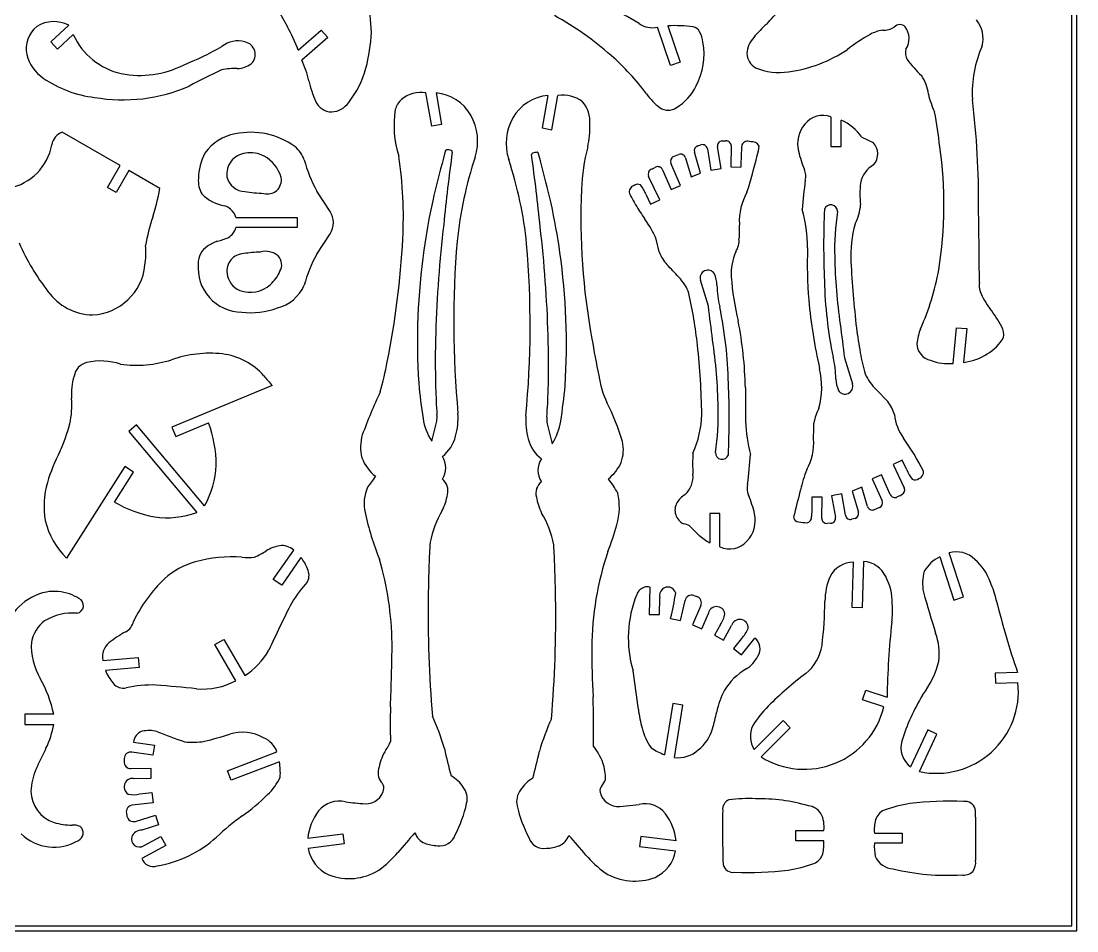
# Model space of a CAD drawing. Extents: x 0 to 427, y 0 to 340.
# Drawn here: x 210.9 to 426.7, y 0 to 185.9 of the extents above; entities that cross this region are included whole.
import ezdxf

# ---------------------------------------------------------------- set-up
doc = ezdxf.new("R2010")
doc.units = 0
doc.header["$MEASUREMENT"] = 0
doc.layers.add('RED', color=1, linetype='CONTINUOUS')
doc.layers.add('WHITE', color=7, linetype='CONTINUOUS')

msp = doc.modelspace()

# ---------------------------------------------------------------- linework, layer by layer
at = {"layer": 'RED', "linetype": 'Continuous'}
for p, q in [((425.684122, 1.04), (425.684122, 339.305709)), ((1.04, 1.04), (425.684122, 1.04))]:
    msp.add_line(p, q, dxfattribs=at)
at = {"layer": 'WHITE', "linetype": 'Continuous'}
for p, q in [((426.724122, 0), (426.724122, 340.345709)), ((262.813987, 189.363648), (265.356136, 184.732272)), ((216.995907, 181.656993), (220.698466, 185.047837)), ((267.556932, 179.942504), (272.277445, 184.03248)), ((272.277445, 184.03248), (273.605434, 182.499759)), ((343.674032, 176.844471), (341.02941, 184.66836)), ((343.141659, 184.914988), (345.644506, 177.510528)), ((218.365581, 180.161407), (216.995907, 181.656993)), ((221.590548, 183.114867), (218.365581, 180.161407)), ((273.605434, 182.499759), (268.313615, 177.91479)), ((345.644506, 177.510528), (343.674032, 176.844471)), ((294.856784, 164.426132), (293.662511, 171.199194)), ((295.746106, 171.199194), (296.877552, 164.782448)), ((318.584828, 170.675946), (317.417263, 164.05436)), ((319.438031, 163.698044), (320.668423, 170.675946)), ((376.447668, 166.354305), (376.447668, 160.253372)), ((296.877552, 164.782448), (294.856784, 164.426132)), ((317.417263, 164.05436), (319.438031, 163.698044)), ((378.527668, 160.253372), (378.527668, 165.657436)), ((231.156749, 156.367214), (219.313669, 163.204819)), ((382.753283, 162.1714), (385.072232, 161.070425)), ((349.249745, 160.41071), (349.871829, 160.596421)), ((351.194801, 159.773101), (351.93366, 155.399053)), ((354.027613, 155.774956), (353.252164, 160.176715)), ((354.231635, 161.396188), (354.971231, 161.428047)), ((356.055773, 160.367844), (355.968501, 156.080614)), ((376.447668, 160.253372), (378.527668, 160.253372)), ((297.622733, 159.277773), (297.254583, 157.863299)), ((317.076351, 157.340051), (316.708201, 158.754524)), ((344.230878, 158.192939), (345.353448, 158.626493)), ((346.72584, 157.949919), (347.874339, 154.046915)), ((349.81219, 154.829667), (348.549542, 159.120584)), ((228.578037, 151.900754), (231.156749, 156.367214)), ((340.11931, 155.774937), (340.606588, 156.028322)), ((342.038898, 155.523152), (343.808046, 151.487285)), ((345.713054, 152.322357), (343.732755, 156.839914)), ((351.93366, 155.399053), (354.027613, 155.774956)), ((355.968501, 156.080614), (358.048071, 156.038282)), ((232.958082, 155.327214), (230.37937, 150.860754)), ((239.317299, 151.655718), (232.958082, 155.327214)), ((341.484773, 149.394277), (339.195445, 154.158556)), ((347.874339, 154.046915), (349.81219, 154.829667)), ((230.37937, 150.860754), (228.578037, 151.900754)), ((274.086647, 147.003323), (271.353478, 151.167509)), ((343.808046, 151.487285), (345.713054, 152.322357)), ((338.645746, 150.500067), (339.609986, 148.493405)), ((339.609986, 148.493405), (341.484773, 149.394277)), ((254.820115, 145.760665), (267.390314, 145.760665)), ((267.390314, 145.760665), (267.390314, 143.680665)), ((267.390314, 143.680665), (254.820115, 143.680665)), ((271.353478, 138.273822), (274.086648, 142.438008)), ((341.3635, 138.727065), (340.756446, 141.325841)), ((351.409716, 127.635897), (349.776861, 132.94702)), ((401.450666, 115.949674), (402.14546, 123.245014)), ((402.14546, 123.245014), (404.21609, 123.047811)), ((404.21609, 123.047811), (403.560286, 116.161865)), ((379.219538, 117.048413), (380.852392, 111.73729)), ((262.252716, 111.415505), (241.764072, 102.908118)), ((358.969223, 110.983435), (358.981165, 104.117875)), ((385.729065, 110.630627), (388.061483, 108.131406)), ((242.561711, 100.987136), (249.267173, 103.771408)), ((294.862106, 100.066661), (295.88659, 104.110674)), ((318.444344, 103.587426), (319.468828, 99.543412)), ((234.553871, 103.366636), (232.960499, 102.029638)), ((232.960499, 102.029638), (246.827824, 85.503203)), ((248.421197, 86.840202), (234.553871, 103.366636)), ((241.764072, 102.908118), (242.561711, 100.987136)), ((391.019268, 96.190905), (389.14448, 95.290033)), ((389.14448, 95.290033), (391.433809, 90.525754)), ((391.976162, 94.19953), (391.019268, 96.190905)), ((232.160013, 94.849356), (220.224058, 76.149271)), ((230.006939, 87.610152), (233.913303, 93.73026)), ((233.913303, 93.73026), (232.160013, 94.849356)), ((386.821208, 93.197025), (384.9162, 92.361953)), ((388.590355, 89.161158), (386.821208, 93.197025)), ((382.754915, 90.637395), (380.817064, 89.854643)), ((383.903414, 86.734391), (382.754915, 90.637395)), ((384.9162, 92.361953), (386.896499, 87.844396)), ((374.660752, 88.603696), (372.581183, 88.646028)), ((374.57348, 84.316466), (374.660752, 88.603696)), ((378.695594, 89.285257), (376.601641, 88.909354)), ((376.601641, 88.909354), (377.377089, 84.507595)), ((379.434453, 84.911209), (378.695594, 89.285257)), ((380.817064, 89.854643), (382.079711, 85.563726)), ((390.509944, 88.909373), (390.022666, 88.655989)), ((386.398375, 86.491372), (385.275806, 86.057817)), ((353.76965, 85.248361), (351.68965, 85.248361)), ((351.68965, 85.248361), (351.68965, 79.285188)), ((353.76965, 78.447911), (353.76965, 85.248361)), ((381.379508, 84.2736), (380.757424, 84.087889)), ((349.442356, 80.874203), (347.55364, 82.742626)), ((376.397619, 83.288122), (375.658022, 83.256263)), ((262.489584, 71.80116), (266.652082, 77.80014)), ((268.144258, 76.302025), (264.198496, 70.615402)), ((398.685063, 76.412773), (401.606662, 67.582917)), ((403.581374, 68.236304), (400.605639, 77.229771)), ((380.773397, 66.057786), (381.047981, 75.354383)), ((383.132161, 75.465234), (382.852491, 65.996378)), ((264.198496, 70.615402), (262.489584, 71.80116)), ((339.458528, 70.229487), (339.313318, 64.654701)), ((341.393083, 64.623393), (341.497146, 68.145343)), ((345.728742, 63.387118), (346.63694, 67.511817)), ((348.438666, 68.526111), (349.034359, 68.323005)), ((401.606662, 67.582917), (403.581374, 68.236304)), ((349.860384, 66.461911), (348.165404, 62.527315)), ((382.852491, 65.996378), (380.773397, 66.057786)), ((339.313318, 64.654701), (341.393083, 64.623393)), ((343.6974, 63.834389), (345.728742, 63.387118)), ((350.075689, 61.704386), (351.371038, 64.71131)), ((348.165404, 62.527315), (350.075689, 61.704386)), ((353.858133, 62.56537), (352.663739, 60.419874)), ((352.663739, 60.419874), (354.481104, 59.40815)), ((354.481104, 59.40815), (356.129479, 62.369136)), ((250.566668, 58.4994), (252.368001, 59.5394)), ((254.837147, 51.103798), (250.566668, 58.4994)), ((252.368001, 59.5394), (256.638478, 52.143797)), ((358.157165, 59.708181), (356.572969, 57.720621)), ((358.198959, 56.423488), (360.900152, 59.812436)), ((356.572969, 57.720621), (358.198959, 56.423488)), ((227.610363, 55.259393), (234.886881, 55.864732)), ((234.886881, 55.864732), (235.059321, 53.791892)), ((235.059321, 53.791892), (228.16168, 53.218073)), ((414.599354, 52.807222), (409.996884, 52.666771)), ((409.996884, 52.666771), (410.060329, 50.587739)), ((410.060329, 50.587739), (414.662799, 50.72819)), ((382.904552, 47.196219), (383.556004, 49.171569)), ((383.556004, 49.171569), (387.928949, 47.729413)), ((344.151461, 46.432534), (342.456987, 35.988673)), ((346.204613, 46.099418), (344.151461, 46.432534)), ((344.469981, 35.408042), (346.204613, 46.099418)), ((387.277496, 45.754062), (382.904552, 47.196219)), ((217.595824, 44.275008), (211.684259, 44.275008)), ((211.684259, 44.275008), (211.684259, 42.195008)), ((211.684259, 42.195008), (217.595824, 42.195008)), ((360.749138, 37.070513), (366.662613, 42.984528)), ((368.133462, 41.513813), (362.170681, 35.550487)), ((366.662613, 42.984528), (368.133462, 41.513813)), ((396.238382, 41.074974), (392.704245, 33.49509)), ((398.123542, 40.196014), (396.238382, 41.074974)), ((394.559938, 32.552929), (398.123542, 40.196014)), ((233.885671, 38.579605), (238.171182, 37.934777)), ((238.171182, 37.934777), (237.860827, 35.878061)), ((232.006136, 35.204018), (231.98188, 34.601576)), ((237.860827, 35.878061), (233.598584, 36.519378)), ((253.109262, 32.709403), (263.235582, 36.552856)), ((233.389094, 33.159294), (237.445316, 33.222688)), ((237.445316, 33.222688), (237.47782, 31.142943)), ((253.847352, 30.764763), (253.109262, 32.709403)), ((263.739237, 34.519236), (253.847352, 30.764763)), ((237.47782, 31.142943), (234.204152, 31.091778)), ((235.220615, 27.973127), (237.659425, 28.259369)), ((237.659425, 28.259369), (237.90189, 26.19355)), ((237.90189, 26.19355), (233.64694, 25.694147)), ((232.448198, 24.048242), (232.570149, 23.430803)), ((333.28453, 25.445292), (337.262992, 25.848949)), ((234.349416, 22.377609), (238.37561, 23.653438)), ((239.003933, 21.670608), (235.645052, 20.60624)), ((238.37561, 23.653438), (239.003933, 21.670608)), ((269.520816, 18.9341), (276.72316, 19.826425)), ((276.72316, 19.826425), (276.978903, 17.762207)), ((369.282616, 18.431471), (369.282616, 20.511471)), ((369.282616, 20.511471), (374.987758, 20.511471)), ((385.340913, 19.988208), (391.046055, 19.988208)), ((391.046055, 19.988208), (391.046055, 17.908208)), ((240.485562, 17.463725), (235.585051, 14.802088)), ((235.982898, 17.400798), (239.472794, 19.280508)), ((239.472794, 19.280508), (240.485562, 17.463725)), ((276.978903, 17.762207), (269.63864, 16.852794)), ((337.607774, 19.303177), (337.352031, 17.238959)), ((344.810118, 18.410851), (337.607774, 19.303177)), ((374.987758, 18.431471), (369.282616, 18.431471)), ((391.046055, 17.908208), (385.340913, 17.908208)), ((337.352031, 17.238959), (344.692294, 16.329545)), ((0, 0), (426.724122, 0))]:
    msp.add_line(p, q, dxfattribs=at)
for centre, radius, start, end in [((-1018.793367, -2209.239253), 2751.939244, 60.478179, 60.790742), ((-44.176746, 162.338838), 327.394536, 3.719938, 4.936275), ((344.851155, 203.482553), 25.930906, 315.433365, 324.080785), ((217.639884, 178.986705), 6.789127, 63.22347, 121.011387), ((289.213237, 131.025818), 63.869125, 48.473921, 61.220177), ((401.430487, 182.292353), 6.12335, 346.181933, 38.585845), ((217.997208, 180.185557), 6.017085, 129.843959, 190.963106), ((242.439187, 171.301933), 26.562389, 18.983352, 30.372177), ((244.944841, 185.500323), 37.632188, 345.786422, 357.075075), ((339.932949, 189.121081), 4.585733, 234.014136, 283.833583), ((344.583406, 155.854689), 29.096041, 82.703722, 92.840245), ((347.987111, 182.945619), 1.793361, 25.589598, 80.645489), ((342.907945, 180.368649), 7.488501, 9.055355, 26.587315), ((380.13752, 166.441531), 25.253932, 131.73831, 140.339838), ((388.159147, 176.43732), 7.669132, 98.87588, 118.679975), ((387.200906, 188.019692), 4.011396, 266.783671, 303.463702), ((390.539996, 183.607654), 1.551127, 44.573194, 136.608688), ((388.37729, 182.32489), 4.037451, 327.902239, 35.968816), ((234.630768, 189.146716), 14.367691, 204.823245, 256.929315), ((255.204637, 176.768956), 5.076378, 73.090689, 129.434069), ((256.167564, 179.062008), 2.614787, 313.314474, 78.672756), ((337.192079, 179.073779), 13.342314, 331.267371, 10.68362), ((364.41551, 178.975793), 5.165028, 136.066381, 176.756689), ((405.227601, 146.762672), 41.900967, 119.682374, 127.409267), ((219.458744, 238.257851), 66.119077, 291.902075, 299.463007), ((362.897923, 179.506628), 3.646983, 183.751464, 239.6013), ((363.910411, 203.921768), 28.665212, 277.804505, 303.597806), ((394.209681, 179.35041), 2.550614, 161.030427, 211.748271), ((429.398715, 171.105552), 24.073526, 156.175171, 182.884894), ((220.290989, 181.200685), 8.480592, 194.751838, 235.389622), ((254.829896, 181.62331), 5.452656, 273.151187, 305.050075), ((246.335695, 168.005929), 24.10839, 13.594955, 24.268484), ((297.402, 140.102296), 51.645278, 36.78092, 48.599507), ((421.509292, 201.193774), 37.496169, 218.195182, 224.872961), ((235.166534, 194.750308), 19.96119, 259.069332, 296.658551), ((284.761736, 101.550245), 81.278312, 113.837617, 119.053534), ((254.438026, 165.651735), 10.549858, 86.241222, 103.845268), ((262.884669, 181.215992), 19.191237, 321.419743, 345.034892), ((365.927161, 188.006661), 12.624716, 247.286671, 278.544726), ((228.616103, 193.404587), 23.253554, 235.586446, 263.409005), ((290.013591, 178.051662), 20.713137, 192.204809, 204.238864), ((339.547685, 177.068383), 10.331696, 300.79429, 334.741527), ((389.25595, 170.42869), 7.130855, 4.284732, 37.188231), ((231.796776, 203.650432), 33.854926, 260.050016, 293.489721), ((292.578594, 165.187819), 6.108315, 79.778764, 129.648561), ((294.999608, 162.182594), 9.047449, 29.518234, 85.267184), ((319.331345, 161.659312), 9.047484, 94.732913, 150.482418), ((321.748152, 164.557814), 6.212677, 51.011983, 100.008512), ((348.249868, 177.447354), 11.453447, 214.105087, 234.097663), ((417.505814, 176.190064), 21.775975, 193.89297, 204.01196), ((274.422863, 170.886598), 3.557779, 202.100314, 270.228929), ((274.115908, 171.966678), 4.648938, 273.961407, 324.213577), ((291.307967, 166.866046), 4.006436, 130.971371, 166.590856), ((321.276406, 165.392133), 5.92841, 354.265112, 42.36224), ((235.775107, 148.961488), 170.867623, 359.515059, 7.036801), ((307.481709, 164.580073), 20.326832, 170.899357, 198.128084), ((293.488774, 161.376283), 10.75953, 342.331819, 29.29065), ((343.167695, 170.656414), 2.975488, 236.686662, 304.127947), ((374.853203, 161.848019), 4.780055, 70.514632, 141.363222), ((336.571333, 154.411105), 62.394822, 5.335432, 11.948471), ((320.84233, 160.853001), 10.759697, 150.710293, 197.66905), ((309.510883, 164.096603), 17.67825, 347.132667, 2.279468), ((375.887627, 160.788378), 6.252329, 139.696694, 193.653134), ((374.268921, 156.191106), 10.380189, 35.178505, 65.777797), ((220.570986, 160.027527), 3.417021, 111.589675, 169.821814), ((256.280738, 153.461118), 9.49838, 99.648184, 145.065025), ((257.876254, 147.662925), 15.493634, 54.298288, 101.871931), ((206.344854, 162.581621), 11.036567, 281.002147, 349.82181), ((262.873756, 155.40552), 6.306565, 19.813656, 50.115346), ((364.739708, 150.201442), 39.277863, 165.313203, 178.089444), ((349.547244, 159.414168), 1.04, 106.621999, 196.397072), ((350.169328, 159.59988), 1.04, 9.587829, 106.621999), ((354.276392, 160.357151), 1.04, 92.466545, 189.991156), ((355.015989, 160.38901), 1.04, 358.833833, 92.466545), ((419.903596, 155.930627), 61.855618, 175.682956, 179.900281), ((359.455557, 159.953414), 1.385368, 64.540005, 152.792157), ((360.389028, 159.743434), 1.499385, 23.772256, 103.02508), ((354.601723, 160.718762), 7.169077, 341.172982, 357.034235), ((382.691925, 158.733231), 3.335916, 318.06976, 44.476397), ((316.570998, 148.306092), 82.983496, 350.818791, 8.249553), ((258.914008, 153.467986), 11.751091, 152.465391, 178.794369), ((257.294041, 154.583367), 4.328664, 96.507856, 187.217639), ((257.845078, 153.135112), 5.842631, 61.964945, 100.269806), ((257.20079, 151.997192), 7.149931, 15.481695, 61.693672), ((297.045598, 165.125549), 29.238876, 195.029954, 208.514391), ((203.252615, 145.843795), 85.813556, 357.035976, 8.316209), ((573.117819, 83.749838), 285.645462, 164.962, 166.758198), ((654.862552, 109.128722), 359.288884, 172.009044, 174.374487), ((297.989442, 159.248523), 0.367873, 100.795132, 175.439537), ((297.113534, 151.836687), 7.814979, 77.130674, 84.072839), ((298.719984, 159.134894), 0.347415, 350.224697, 67.282735), ((379.722587, 132.881851), 80.060797, 161.631856, 174.245649), ((234.61029, 132.358935), 80.058829, 5.753901, 18.36818), ((315.61095, 158.611646), 0.347415, 112.717259, 189.775322), ((-40.531618, 108.605474), 359.288883, 5.625513, 7.990956), ((317.217401, 151.313439), 7.814979, 95.927163, 102.869329), ((316.341492, 158.725275), 0.367873, 4.560418, 79.204851), ((344.685259, 157.25745), 1.04, 115.906508, 203.670536), ((345.728138, 157.656335), 1.04, 16.397063, 111.117359), ((231.009562, 190.789327), 134.339376, 342.735889, 346.050774), ((396.320483, 165.812162), 27.293698, 193.776536, 202.033029), ((41.213116, 83.226589), 285.645462, 13.241802, 15.038), ((340.132839, 154.608992), 1.04, 117.62427, 205.665191), ((433.38394, -23.580032), 202.154635, 117.474443, 117.62427), ((341.086395, 155.105616), 1.04, 23.670533, 117.474443), ((368.184641, 154.238094), 3.134055, 344.087375, 25.21348), ((387.751636, 151.815003), 5.351001, 118.800758, 169.354746), ((252.829051, 153.300075), 5.678729, 175.807458, 208.654894), ((256.848007, 155.005294), 3.967666, 194.087958, 267.772822), ((261.314494, 153.396647), 2.823077, 253.666788, 10.388857), ((511.938146, 136.032443), 141.8045, 172.973636, 175.392901), ((186.499855, 162.02757), 53.82618, 342.483427, 348.890096), ((459.879711, 145.47164), 134.531655, 177.427054, 190.486692), ((336.483604, 151.011195), 1.250479, 104.761524, 195.916138), ((336.97858, 151.374306), 1.173802, 61.257125, 133.878119), ((332.030955, 147.93903), 7.093262, 21.164819, 39.005355), ((401.94196, 150.690316), 19.563695, 173.799119, 186.760483), ((254.071254, 156.771585), 8.782343, 224.858023, 260.331262), ((261.763857, 185.072539), 34.407506, 261.526455, 267.92923), ((424.054647, 121.01478), 132.026802, 167.682409, 172.123437), ((365.72384, 165.63282), 33.921972, 206.177027, 210.633346), ((369.933195, 144.925248), 12.209911, 150.592555, 182.505043), ((251.039395, 144.086606), 4.317827, 51.523665, 68.86519), ((251.774375, 145.011385), 3.136551, 13.820833, 51.523667), ((270.60885, 144.720665), 4.16, 326.721051, 33.278952), ((190.276287, 120.491532), 132.026803, 7.876563, 12.317592), ((375.452375, 171.487527), 45.276141, 210.735289, 215.187385), ((339.73251, 139.16356), 31.945389, 0.647459, 14.983085), ((541.709873, 139.95265), 166.744414, 177.43215, 182.451726), ((376.430552, 146.991735), 1.367511, 358.564941, 161.608089), ((426.882573, 139.319036), 49.675721, 171.154748, 181.81839), ((372.864764, 148.976289), 9.667488, 331.978728, 356.507079), ((-6074.321437, 63.167408), 6481.506906, 0.613455, 0.745647), ((276.064029, 133.138417), 40.284357, 161.640853, 170.192503), ((320.503714, 132.538685), 22.076849, 23.454823, 35.622083), ((251.710158, 144.460683), 3.206284, 299.898249, 345.919928), ((547.352688, 114.928713), 251.77338, 173.289667, 178.352869), ((66.978246, 114.405465), 251.77338, 1.647131, 6.710332), ((601.040365, 136.96062), 243.418864, 178.250632, 178.951185), ((405.192823, 137.883317), 24.67926, 164.606106, 182.666687), ((253.289275, 159.324585), 46.702385, 203.693257, 217.894471), ((254.071254, 132.669746), 8.782343, 110.220322, 124.98269), ((247.680465, 154.547657), 14.043544, 283.823038, 293.624856), ((117.584884, 150.2958), 171.596889, 348.566368, 357.030545), ((495.448779, 124.23761), 196.093523, 175.122956, 185.422335), ((118.877017, 123.714243), 196.09866, 354.577553, 4.876807), ((353.609217, 141.025528), 4.071853, 326.142231, 5.505947), ((219.139681, 138.482992), 17.295414, 351.740863, 5.033271), ((251.027205, 136.532844), 3.882023, 120.85774, 183.500886), ((256.537146, 134.839411), 3.530921, 91.682052, 189.001036), ((260.535021, 114.259873), 24.455334, 91.652693, 99.654973), ((260.912762, 134.954406), 3.903872, 48.761091, 106.106951), ((297.045598, 124.315783), 29.238877, 151.48561, 164.970047), ((424.675092, 120.335748), 132.735748, 171.869796, 183.649922), ((189.655843, 119.812499), 132.735748, 356.350078, 8.130204), ((348.482284, 141.250587), 7.55283, 199.518793, 222.757743), ((367.689143, 134.187881), 11.633393, 156.873913, 182.635428), ((467.949451, 136.372103), 96.325191, 178.124542, 184.463784), ((224.945489, 137.199441), 11.373807, 273.101707, 353.938931), ((256.166462, 135.448844), 9.053738, 174.632316, 269.077936), ((261.548289, 136.081639), 2.650588, 330.192071, 43.01935), ((288.605941, 82.482488), 76.348802, 42.00678, 44.633671), ((479.380911, 139.138418), 102.158577, 180.782788, 188.562321), ((600.448715, 148.265932), 220.210527, 183.001539, 186.543092), ((257.265846, 134.778636), 4.244708, 186.651244, 247.158109), ((256.921142, 137.778571), 7.554563, 311.000285, 336.48223), ((351.308566, 133.40398), 1.598416, 32.450278, 196.611642), ((346.303064, 131.684407), 6.857092, 2.037468, 22.076796), ((346.831595, 144.424309), 52.500664, 335.956919, 349.731482), ((257.77962, 136.478861), 6.013936, 248.935452, 312.951754), ((261.231061, 135.318215), 8.312126, 284.570828, 335.703547), ((339.858361, 127.887492), 7.898908, 17.043652, 46.073468), ((373.153232, 132.288979), 20.000664, 181.033587, 193.912678), ((413.264248, 138.031891), 57.363572, 184.378006, 193.522544), ((462.886063, 134.870329), 87.791921, 181.338415, 191.608638), ((411.244395, 131.888021), 4.481453, 171.345764, 195.998853), ((225.747872, 137.27794), 11.437173, 215.480202, 269.063347), ((259.213297, 110.008332), 90.479464, 6.140458, 12.89661), ((419.796052, 135.675801), 13.805707, 201.33568, 218.396383), ((-925.822735, -35.248474), 1287.576814, 6.959119, 7.267652), ((267.743191, 109.813981), 87.791921, 1.338415, 11.608638), ((476.250318, 138.294597), 104.75821, 185.158743, 192.930229), ((257.876254, 141.778406), 15.493633, 263.121857, 290.578818), ((389.107983, 111.526968), 25.24469, 28.130219, 38.092076), ((279.664792, 109.283126), 79.322656, 1.228249, 11.147264), ((1656.451988, 279.932785), 1287.576814, 186.959119, 187.267652), ((476.286583, 135.345738), 95.393898, 187.331309, 190.397592), ((404.867753, 118.915075), 10.898898, 157.793271, 174.384904), ((408.428261, 121.820635), 3.353474, 350.28722, 28.665097), ((477.668775, 116.195525), 182.083337, 178.121053, 181.621504), ((136.662159, 115.672276), 182.083337, 358.378496, 1.878947), ((520.055749, 153.591749), 195.203068, 189.615498, 191.865831), ((403.977044, 125.627797), 8.90436, 299.59166, 330.587151), ((201.940015, 103.457853), 148.125333, 0.78974, 6.289994), ((251.248343, 105.545893), 102.158577, 0.782788, 8.562321), ((397.600758, 120.071041), 3.580726, 181.433242, 257.151502), ((234.43797, 139.841785), 24.272041, 262.497617, 287.375517), ((249.545489, 94.345914), 23.673977, 83.865436, 109.388483), ((250.428698, 104.481169), 13.503932, 41.390776, 82.995857), ((357.476022, 112.395331), 20.000664, 1.033587, 13.912678), ((414.21436, 123.203266), 32.158038, 189.07827, 197.031143), ((400.397855, 125.628504), 9.735922, 248.340967, 276.207917), ((402.352534, 127.122414), 11.02689, 276.2881, 303.098842), ((225.129006, 112.819362), 3.387014, 103.523982, 171.656357), ((227.221292, 103.908133), 12.540538, 71.170294, 103.297182), ((225.81822, 127.014597), 60.911618, 343.890853, 349.849318), ((358.086, 111.144186), 16.485155, 344.781857, 13.003222), ((231.943664, 109.851577), 10.738274, 161.207343, 185.706856), ((355.874638, 192.613262), 123.927963, 219.725374, 220.934912), ((350.2607, 116.698763), 21.483333, 188.68705, 204.028006), ((384.326189, 112.999904), 6.857092, 182.037468, 202.076796), ((392.070601, 117.568318), 9.399289, 203.73891, 227.570503), ((404.209089, 54.769264), 132.030441, 155.217274, 159.339454), ((416.84039, 123.501416), 125.171927, 185.324563, 188.655709), ((468.250028, 116.561735), 172.679882, 181.831398, 183.676891), ((146.080906, 116.038486), 172.679882, 356.323109, 358.168602), ((197.490544, 122.978167), 125.171927, 351.344291, 354.675437), ((188.91938, 104.73166), 166.744414, 357.43215, 2.451726), ((379.320687, 111.28033), 1.598416, 212.450278, 16.611642), ((204.114978, 107.394396), 17.199843, 347.157079, 4.633323), ((291.538553, 87.597935), 44.080547, 16.299341, 27.498602), ((382.10413, 103.410406), 7.601177, 15.838815, 38.395626), ((303.74668, 105.365274), 49.675721, 351.154748, 1.81839), ((384.046031, 101.770031), 11.248687, 153.341956, 169.791801), ((224.018954, 94.726664), 26.819395, 0.963784, 19.709196), ((304.527173, 106.422394), 11.567578, 188.746161, 213.328859), ((291.891179, 104.912958), 4.075165, 348.645924, 8.109255), ((286.101718, 104.830173), 14.158223, 344.532384, 3.552572), ((328.643775, 104.315655), 14.571487, 176.586576, 195.068762), ((322.439756, 104.38971), 4.075165, 171.89074, 191.354076), ((309.803761, 105.899146), 11.567578, 326.67114, 351.253838), ((330.352334, 105.893832), 19.702891, 335.221035, 358.85316), ((390.244114, 105.472464), 31.292282, 182.481011, 195.053753), ((144.305496, 107.409266), 228.698971, 358.27181, 359.086612), ((399.367935, 106.575431), 10.010783, 186.253322, 216.201164), ((180.112925, 114.840685), 42.30041, 336.430227, 344.548967), ((289.482543, 98.859743), 9.158731, 164.198959, 193.91002), ((292.455017, 102.906338), 7.523654, 307.572152, 345.749204), ((321.951391, 102.453179), 7.625246, 194.628731, 232.299502), ((326.135503, 98.298341), 7.890902, 340.920899, 12.226047), ((361.74077, 99.694335), 11.189598, 330.875184, 4.191347), ((347.641228, 69.517226), 53.621291, 27.11793, 35.509941), ((250.899243, 81.180834), 36.129759, 152.388188, 163.251897), ((389.268919, 95.477403), 41.084457, 176.988294, 183.016939), ((354.198702, 97.692575), 1.367511, 178.564941, 341.608089), ((249.308895, 105.184672), 110.994012, 352.79388, 355.949779), ((232.96367, 95.832537), 17.882875, 329.81152, 357.901716), ((288.650904, 99.666982), 8.601947, 200.475203, 232.127435), ((293.553107, 94.615328), 4.194735, 326.29274, 33.707238), ((320.777829, 94.092079), 4.194736, 146.292767, 213.707241), ((325.049283, 99.688955), 9.420964, 308.865045, 335.077365), ((540.967061, -95.847824), 319.332385, 143.772179, 144.263833), ((343.216838, 92.830902), 5.047841, 312.929368, 5.504142), ((399.119143, 83.552112), 29.603437, 158.819179, 167.212094), ((399.274666, 97.093808), 7.851433, 201.631185, 217.640935), ((394.099671, 93.693648), 1.295746, 284.590195, 11.820119), ((232.795596, 86.817774), 17.17064, 163.855864, 189.978899), ((289.361712, 87.291218), 8.314347, 156.102011, 192.646339), ((295.174039, 89.933151), 3.005735, 345.149068, 51.561194), ((319.156897, 89.409895), 3.005742, 128.438741, 194.851671), ((315.620871, 80.097782), 19.634612, 28.449755, 38.622896), ((362.300377, 90.405173), 2.999081, 163.406055, 207.42578), ((393.648359, 93.277077), 1.142831, 238.86674, 312.883965), ((287.587496, 90.777857), 10.615458, 332.468074, 351.248732), ((326.743481, 90.254636), 10.615506, 188.751631, 207.531796), ((320.428618, 86.563641), 12.786083, 343.726109, 13.053309), ((349.415104, 84.649397), 5.266734, 121.606468, 147.49304), ((335.811253, 79.359094), 25.712602, 13.127707, 22.078355), ((532.23195, 46.00917), 167.876636, 164.771702, 166.740759), ((746.931435, 80.052925), 374.448866, 178.685023, 179.29848), ((389.542859, 89.578694), 1.04, 203.670533, 297.474443), ((297.245314, 268.264342), 202.154635, 297.474443, 297.62427), ((390.496415, 90.075318), 1.04, 297.62427, 25.665191), ((243.298577, 110.904185), 26.819389, 240.290803, 259.03622), ((347.713799, 85.968014), 3.129604, 151.115605, 243.898738), ((384.901115, 87.027975), 1.04, 196.397063, 291.117359), ((385.943995, 87.42686), 1.04, 295.906508, 23.670536), ((240.656274, 102.287396), 17.882874, 262.098283, 290.188482), ((337.29285, 97.508766), 57.322025, 192.12256, 202.066438), ((313.878572, 75.749077), 19.680235, 149.048247, 169.309103), ((300.451694, 75.225559), 19.68095, 10.69185, 30.951508), ((354.900025, 83.866623), 6.099173, 316.111954, 12.618112), ((369.881003, 84.625188), 1.056463, 186.100473, 269.612599), ((371.384727, 84.52588), 1.131429, 276.205978, 5.661643), ((375.613265, 84.2953), 1.04, 178.833833, 272.466545), ((376.352861, 84.327159), 1.04, 272.466545, 9.991156), ((380.459926, 85.084431), 1.04, 189.587829, 286.621999), ((381.08201, 85.270142), 1.04, 286.621999, 16.397072), ((231.155758, 87.385735), 15.67674, 193.063343, 225.787643), ((279.210195, 97.873669), 55.526747, 338.522341, 344.441969), ((345.798613, 79.587794), 3.610136, 60.912899, 81.424956), ((372.512763, 101.235371), 17.862624, 261.504413, 266.77235), ((360.19854, 93.702692), 16.741136, 230.021489, 239.451841), ((265.323659, 70.58875), 8.26115, 100.896195, 121.176472), ((264.208075, 75.045567), 3.682505, 48.418821, 96.956718), ((406.041648, 71.338882), 111.792717, 175.86496, 178.242635), ((208.329573, 70.817442), 111.752393, 1.75722, 4.1357), ((355.723745, 82.798093), 4.768917, 245.810459, 318.504003), ((254.002993, 49.393162), 27.032345, 85.588926, 106.019742), ((257.28853, 85.561209), 9.294406, 262.54185, 278.311882), ((251.303425, 92.961355), 18.142985, 293.824856, 302.482846), ((261.392478, 70.888161), 8.654274, 20.827374, 38.724119), ((222.021294, 57.800182), 64.751167, 0.888359, 16.300244), ((390.96173, 57.275809), 63.406929, 161.35885, 179.495112), ((401.993434, 69.693158), 7.489897, 116.213114, 149.505301), ((402.107454, 72.041693), 5.401075, 45.46455, 106.14437), ((398.473634, 67.517259), 11.189944, 19.16009, 48.450857), ((250.600459, 60.452799), 15.464738, 105.210967, 131.994887), ((266.823332, 72.654275), 2.963626, 333.938523, 26.253561), ((562.068334, 64.930282), 267.947452, 177.896072, 179.21928), ((52.2626, 64.407034), 267.947452, 0.78081, 2.10399), ((381.156279, 69.855629), 5.499821, 91.128298, 152.590164), ((382.768979, 70.076384), 5.401075, 25.46455, 86.14437), ((404.324054, 70.976472), 9.138105, 164.008506, 191.301738), ((261.204063, 49.999086), 30.341429, 133.66905, 154.144763), ((294.208103, 49.347571), 33.096929, 138.328753, 147.666841), ((388.164122, 67.294621), 12.935027, 156.813428, 179.71458), ((377.806857, 67.067647), 11.189944, 359.16009, 28.450857), ((218.302377, 58.328522), 11.121527, 101.449961, 167.877421), ((217.73616, 60.139195), 9.236558, 70.238808, 100.237106), ((339.173864, 67.745642), 2.610464, 108.470302, 158.024195), ((338.914717, 68.521489), 1.792481, 72.339018, 108.470306), ((343.11504, 68.581083), 1.675545, 14.652197, 195.073536), ((4219.875014, 1194.492198), 3986.628388, 196.395747, 196.521041), ((392.197166, 63.580502), 18.485373, 12.48673, 24.308154), ((216.647814, 57.58046), 12.013634, 59.392895, 69.479791), ((222.081481, 66.475055), 1.598566, 280.888451, 64.704252), ((562.582332, -82.203084), 331.803215, 153.267759, 155.133732), ((539.690966, 64.718402), 245.575592, 179.098712, 184.873089), ((74.645977, 64.195143), 245.569584, 355.126761, 0.901411), ((358.690834, 59.869861), 23.656604, 158.024197, 196.507821), ((274.432813, 80.438382), 71.226931, 346.519526, 350.76282), ((347.991168, 67.213637), 1.386667, 71.172805, 167.582471), ((348.586861, 67.01053), 1.386667, 336.69417, 71.172805), ((293.601489, 68.208869), 81.632191, 353.053427, 359.403525), ((370.562457, 65.514984), 18.485373, 352.48673, 4.308154), ((584.552816, 110.934574), 179.618953, 193.968287, 198.881674), ((221.456083, 54.096613), 10.848364, 85.096139, 121.714941), ((353.08843, 64.513464), 1.728751, 9.216953, 173.428395), ((349.384322, 65.758535), 5.496479, 324.482801, 349.854757), ((220.011284, 57.638786), 7.103871, 126.827492, 168.821792), ((230.860671, 63.861053), 3.103809, 298.055048, 348.286985), ((357.806955, 61.87813), 1.747859, 357.295787, 163.684975), ((567.513687, 44.223749), 179.618953, 173.968287, 178.881674), ((247.857724, 33.796544), 31.433816, 119.622628, 127.023271), ((352.724991, 64.850489), 7.480096, 316.570193, 335.896044), ((386.106049, 56.487223), 12.503571, 353.642319, 20.298796), ((226.323816, 58.29298), 13.301298, 176.884243, 210.465628), ((231.232742, 56.000165), 3.697347, 128.517889, 191.557557), ((-66.94712, 61.571586), 353.722625, 357.4357, 359.551719), ((359.202495, 57.633166), 2.762472, 327.009567, 52.081315), ((365.200428, 59.934309), 9.56846, 309.750776, 350.38406), ((249.143079, 64.149317), 14.153216, 301.977748, 331.152809), ((490.80407, 57.501247), 163.247147, 179.883022, 183.406638), ((355.878349, 58.904715), 6.287108, 300.982784, 333.800844), ((379.599872, 59.952371), 19.544122, 322.937835, 345.632373), ((236.804012, 56.655226), 9.300748, 201.688277, 220.424923), ((97.127924, 16.439474), 241.68541, 6.840007, 8.736196), ((365.81933, 42.274783), 13.087577, 120.815799, 148.281088), ((408.532844, 2.0735), 62.733981, 126.384503, 135.680945), ((193.189785, 39.243988), 24.919187, 11.647702, 29.590268), ((231.890614, 52.36969), 2.782478, 218.853738, 281.466005), ((237.346539, 29.831297), 20.409088, 86.822682, 103.899914), ((219.368187, -211.464769), 262.370621, 84.003394, 85.82321), ((248.022246, 64.02784), 14.610741, 265.114503, 297.802867), ((398.032088, 48.917613), 16.728979, 258.021008, 6.213289), ((141.594826, 41.86985), 186.34497, 358.736886, 1.823897), ((368.215195, 41.851851), 15.374305, 151.636575, 169.193714), ((431.585784, 25.952743), 42.637985, 148.59063, 162.483807), ((472.736108, 42.393099), 186.34497, 178.969069, 181.134608), ((380.036199, 29.50063), 23.185473, 134.973551, 147.539017), ((371.030487, 49.740715), 16.728978, 238.021007, 346.213289), ((251.729887, 24.068217), 47.583228, 16.066609, 24.574594), ((362.595522, 23.546796), 47.577413, 155.42481, 163.933653), ((359.610969, 47.924585), 22.679226, 186.840007, 196.665086), ((187.46952, 83.03109), 170.01346, 345.791665, 346.982008), ((201.132022, 44.798127), 16.668324, 333.29056, 351.015246), ((349.046074, 44.060415), 11.469639, 193.30574, 215.510083), ((343.603035, 44.035722), 9.099655, 309.168189, 342.514225), ((365.10098, 39.761768), 5.116775, 154.744654, 211.733373), ((236.621802, 38.199026), 2.762472, 109.274438, 172.081315), ((237.096986, 32.768619), 8.156837, 78.625693, 99.79064), ((272.62655, 122.539851), 88.530851, 247.470855, 251.386536), ((232.971559, 103.139122), 66.217879, 283.462374, 288.119622), ((256.161258, 31.762033), 8.833035, 60.562275, 107.090105), ((258.591654, 34.916895), 4.92366, 19.406322, 67.164082), ((367.924588, -37.439936), 169.296948, 153.799765, 155.434849), ((246.06318, 51.232407), 12.706104, 262.338028, 280.540568), ((294.208451, 31.501486), 10.287203, 147.894895, 168.88087), ((281.550454, 40.209375), 5.104487, 320.592245, 342.838517), ((396.641581, 58.739119), 101.490913, 192.231465, 195.454687), ((217.689353, 58.21587), 101.490913, 344.545313, 347.76854), ((318.871912, 30.353391), 11.674613, 19.931902, 39.39042), ((347.175107, 48.566201), 13.433349, 236.238187, 249.437776), ((345.155553, 41.639133), 6.268693, 263.721322, 312.002958), ((395.854178, 37.499063), 5.094494, 165.370989, 231.807809), ((233.367425, 34.545791), 1.386667, 177.694417, 270.895399), ((233.39168, 35.148234), 1.386667, 81.418889, 177.694421), ((225.110956, 28.107529), 12.162035, 156.580306, 177.927132), ((250.487718, 32.316484), 13.433349, 356.238186, 9.437776), ((287.150015, 32.309244), 3.255532, 158.821805, 216.34442), ((320.792665, 31.14786), 9.59852, 358.694205, 19.382193), ((233.721771, 29.4308), 1.729607, 73.805665, 238.106124), ((253.45436, 36.189682), 11.469639, 313.305738, 335.510082), ((283.627667, 29.214898), 1.472217, 356.345305, 52.309012), ((295.123806, 25.287603), 7.396592, 33.257975, 60.014982), ((319.207128, 24.764355), 7.396592, 119.985014, 146.742023), ((326.736283, 32.203107), 3.86822, 318.374658, 340.770932), ((219.901441, 28.715225), 6.946588, 181.384072, 251.392828), ((281.412019, 29.704119), 3.730716, 267.687865, 351.008516), ((298.320926, 27.000902), 3.797103, 345.928531, 38.102204), ((316.01, 26.477655), 3.797096, 141.897736, 194.071513), ((330.608607, 28.677929), 1.369427, 135.74339, 195.252785), ((332.942848, 29.187136), 3.757411, 193.379644, 275.21743), ((233.990902, 33.184104), 5.354108, 257.235447, 283.278025), ((234.469363, 54.764599), 38.023526, 304.654681, 314.92595), ((275.970842, 20.972236), 5.53262, 76.846258, 139.962571), ((286.347138, 100.871263), 75.067291, 263.023942, 266.115373), ((277.480059, 31.341967), 25.082675, 332.105952, 347.884887), ((338.410951, 20.532375), 5.439097, 38.854329, 102.184304), ((356.447699, 24.849969), 2.130082, 113.290129, 186.820183), ((359.670232, -10.012985), 37.043152, 87.875893, 96.299744), ((361.454136, -11.375477), 38.382391, 74.304437, 90.613433), ((397.808226, -5.496673), 31.937933, 99.358302, 109.160662), ((400.664591, -41.334889), 67.830422, 87.584611, 96.815597), ((403.865726, 24.313861), 2.148876, 15.893539, 99.170959), ((233.808583, 24.316934), 1.386667, 96.694169, 191.172805), ((280.9424, 17.652528), 11.493259, 143.237082, 173.597841), ((336.850858, 30.818711), 25.082656, 192.115102, 207.89405), ((333.350302, 17.120199), 11.532267, 6.42581, 36.282115), ((471.469975, 22.696561), 117.1527, 179.070506, 180.406584), ((371.279762, 21.809135), 3.807682, 34.528444, 81.576169), ((369.520246, 21.383156), 5.536563, 350.941568, 27.82401), ((388.80758, 21.538023), 3.466667, 115.30835, 160.46293), ((393.019167, 23.494708), 12.989781, 358.890225, 6.221016), ((221.660955, 36.545814), 14.952394, 254.578864, 268.814609), ((221.749695, 19.011658), 2.615432, 60.680768, 98.754405), ((233.930535, 23.699496), 1.386667, 191.172805, 287.582458), ((288.060006, -20.295361), 54.211682, 126.13668, 133.337894), ((542.779801, 19.782805), 188.471081, 179.366925, 181.897408), ((394.555062, 20.671224), 9.239429, 167.332725, 184.239403), ((1867.838918, 21.659854), 1461.833264, 179.937945, 180.286031), ((217.666668, 26.835471), 9.729619, 226.26216, 300.912205), ((221.965618, 20.00492), 1.670485, 294.750914, 50.400829), ((235.734659, 18.151059), 2.456816, 92.090223, 153.290991), ((371.847519, -53.227663), 108.775809, 137.66055, 140.46723), ((294.77119, 21.164628), 3.513686, 198.749934, 247.7954), ((296.572125, 20.590716), 3.229708, 260.060803, 342.273192), ((319.559745, 20.64138), 3.513686, 292.204589, 341.250059), ((242.482925, -53.751348), 108.776465, 39.532782, 42.339445), ((235.103311, 18.77839), 1.634452, 163.035141, 302.558068), ((234.940598, 36.637566), 23.656604, 279.253425, 312.276314), ((296.255038, 25.476697), 8.070796, 249.611592, 268.293324), ((317.758809, 20.067468), 3.229709, 197.726808, 279.93919), ((318.075896, 24.95345), 8.070798, 271.706676, 290.388405), ((365.157144, 17.796279), 9.851114, 347.81727, 3.69695), ((395.579477, 17.276914), 10.258008, 176.471697, 191.431042), ((276.731481, 18.040026), 7.191517, 189.502339, 246.160634), ((270.222891, 31.326103), 23.429311, 306.166301, 319.178497), ((344.108047, 30.802859), 23.429317, 220.821507, 233.8337), ((337.599452, 17.516778), 7.191518, 293.839366, 350.497657), ((371.622131, 16.821144), 3.351253, 294.046818, 340.770452), ((389.425854, 16.868651), 4.225742, 202.612074, 266.24269), ((237.928876, 15.64069), 2.48933, 199.686816, 289.128943), ((356.458678, 14.06705), 2.112766, 194.374625, 279.096465), ((363.236959, 40.949385), 28.884247, 278.894725, 289.729518), ((402.845739, 13.983536), 3.200604, 324.589421, 6.793719), ((277.988234, 22.155236), 11.475079, 248.726583, 301.883219), ((336.3427, 21.631988), 11.475078, 238.116782, 291.273418), ((359.49352, 81.816339), 69.887691, 267.785245, 276.745944), ((400.175115, 59.032804), 47.673434, 256.627232, 273.534946), ((403.618776, 14.0835), 2.681267, 259.160271, 313.202004)]:
    msp.add_arc(centre, radius, start, end, dxfattribs=at)

doc.saveas('drawing.dxf')
